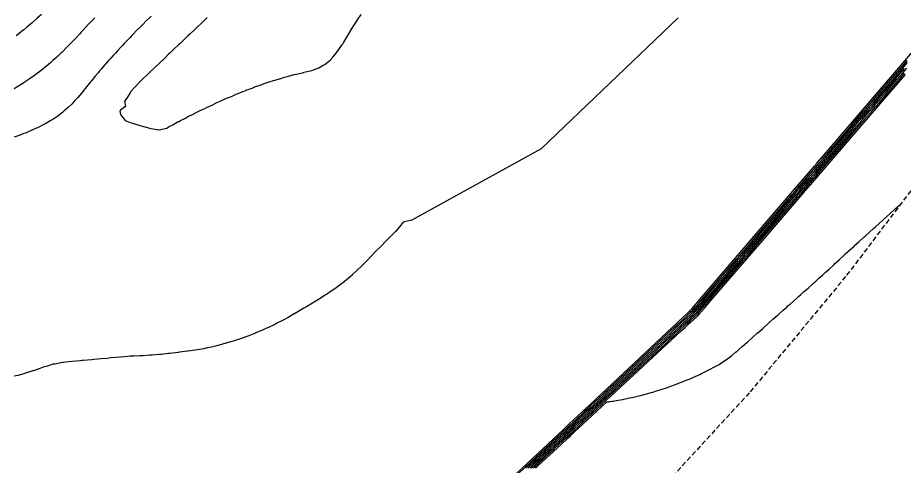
# Model space of a CAD drawing. Extents: x 6012137 to 6013842, y 2108997 to 2110704.
# Drawn here: x 6013248.1 to 6013339.9, y 2110079.8 to 2110126.3 of the extents above; entities that cross this region are included whole.
import ezdxf

# ---------------------------------------------------------------- set-up
doc = ezdxf.new("R2010")
doc.units = 0
doc.linetypes.add('HIDDENX2', pattern=[0.75, 0.5, -0.25])
doc.layers.get('0').update_dxf_attribs({"linetype": 'CONTINUOUS'})

msp = doc.modelspace()

# ---------------------------------------------------------------- linework, layer by layer
at = {"color": 6, "linetype": 'CONTINUOUS', "flags": 128}
for points in [[(6013261.868, 2110126.418), (6013261.681, 2110126.238), (6013261.361, 2110125.925), (6013261.04, 2110125.606), (6013260.859, 2110125.427), (6013260.681, 2110125.249), (6013260.36, 2110124.926), (6013260.049, 2110124.606), (6013259.866, 2110124.42), (6013259.681, 2110124.226), (6013259.376, 2110123.911), (6013259.089, 2110123.606), (6013258.89, 2110123.397), (6013258.681, 2110123.17), (6013258.407, 2110122.879), (6013258.16, 2110122.606), (6013257.93, 2110122.357), (6013257.681, 2110122.076), (6013257.457, 2110121.83), (6013257.261, 2110121.606), (6013256.988, 2110121.298), (6013256.681, 2110120.935), (6013256.527, 2110120.759), (6013256.399, 2110120.606), (6013256.071, 2110120.216), (6013255.681, 2110119.728), (6013255.579, 2110119.606), (6013255.171, 2110119.097), (6013254.778, 2110118.606), (6013254.681, 2110118.475), (6013254.282, 2110118.005), (6013253.912, 2110117.606), (6013253.806, 2110117.481), (6013253.681, 2110117.35), (6013253.305, 2110116.982), (6013252.862, 2110116.606), (6013252.768, 2110116.518), (6013252.681, 2110116.45), (6013252.207, 2110116.08), (6013251.681, 2110115.737), (6013251.602, 2110115.684), (6013251.466, 2110115.606), (6013250.977, 2110115.31), (6013250.681, 2110115.163), (6013250.319, 2110114.968), (6013249.681, 2110114.678), (6013249.632, 2110114.654), (6013249.519, 2110114.606), (6013248.932, 2110114.355), (6013248.681, 2110114.263), (6013248.213, 2110114.074), (6013247.681, 2110113.886)], [(6013250.503, 2110126.606), (6013250.076, 2110126.211), (6013249.681, 2110125.859), (6013249.546, 2110125.74), (6013249.388, 2110125.606), (6013249.008, 2110125.279), (6013248.681, 2110125.011), (6013248.458, 2110124.828), (6013248.173, 2110124.606), (6013247.899, 2110124.388)], [(6013267.681, 2110126.286), (6013267.332, 2110125.954), (6013266.965, 2110125.606), (6013266.681, 2110125.335), (6013266.307, 2110124.979), (6013265.914, 2110124.606), (6013265.681, 2110124.383), (6013265.282, 2110124.004), (6013264.864, 2110123.606), (6013264.681, 2110123.431), (6013264.258, 2110123.029), (6013263.814, 2110122.606), (6013263.681, 2110122.479), (6013263.233, 2110122.053), (6013262.763, 2110121.606), (6013262.681, 2110121.527), (6013262.208, 2110121.078), (6013261.713, 2110120.606), (6013260.835, 2110119.761), (6013260.681, 2110119.611), (6013260.678, 2110119.609), (6013260.675, 2110119.606), (6013260.613, 2110119.539), (6013259.72, 2110118.576), (6013259.681, 2110118.497), (6013259.348, 2110117.939), (6013259.115, 2110117.606), (6013259.203, 2110117.084), (6013258.681, 2110116.694), (6013258.653, 2110116.634), (6013258.635, 2110116.606), (6013258.681, 2110116.237), (6013259.164, 2110115.606), (6013259.681, 2110115.42), (6013259.93, 2110115.356), (6013260.681, 2110115.098), (6013261.36, 2110114.926), (6013261.681, 2110114.811), (6013262.642, 2110114.645), (6013262.681, 2110114.637), (6013263.477, 2110114.81), (6013263.681, 2110114.957), (6013264.121, 2110115.165), (6013264.681, 2110115.496), (6013264.761, 2110115.526), (6013264.923, 2110115.606), (6013265.424, 2110115.862), (6013265.681, 2110116.023), (6013266.088, 2110116.198), (6013266.681, 2110116.518), (6013266.746, 2110116.541), (6013266.886, 2110116.606), (6013267.425, 2110116.862), (6013267.681, 2110117.009), (6013268.105, 2110117.181), (6013268.681, 2110117.469), (6013269.015, 2110117.606), (6013269.681, 2110117.919), (6013270.178, 2110118.109), (6013270.681, 2110118.343), (6013270.879, 2110118.408), (6013271.366, 2110118.606), (6013271.589, 2110118.698), (6013271.681, 2110118.743), (6013272.317, 2110118.97), (6013272.681, 2110119.126), (6013273.048, 2110119.239), (6013273.681, 2110119.476), (6013273.784, 2110119.502), (6013274.105, 2110119.606), (6013274.539, 2110119.748), (6013274.681, 2110119.803), (6013275.309, 2110119.977), (6013275.681, 2110120.103), (6013276.089, 2110120.198), (6013276.681, 2110120.371), (6013276.878, 2110120.409), (6013277.673, 2110120.606), (6013277.679, 2110120.608), (6013277.681, 2110120.608), (6013278.49, 2110120.796), (6013278.681, 2110120.872), (6013279.222, 2110121.064), (6013279.681, 2110121.333), (6013279.855, 2110121.432), (6013280.055, 2110121.606), (6013280.406, 2110121.881), (6013280.681, 2110122.179), (6013280.881, 2110122.406), (6013281.021, 2110122.606), (6013281.314, 2110122.973), (6013281.681, 2110123.513), (6013281.735, 2110123.606), (6013281.811, 2110123.736), (6013282.323, 2110124.606), (6013282.681, 2110125.183), (6013282.841, 2110125.445), (6013282.945, 2110125.606), (6013283.239, 2110126.047), (6013283.629, 2110126.606)], [(6013256.02, 2110126.266), (6013255.681, 2110125.906), (6013255.396, 2110125.606), (6013254.681, 2110124.836), (6013254.569, 2110124.717), (6013254.466, 2110124.606), (6013254.09, 2110124.197), (6013253.681, 2110123.756), (6013253.607, 2110123.68), (6013253.533, 2110123.606), (6013253.112, 2110123.174), (6013252.681, 2110122.746), (6013252.609, 2110122.677), (6013252.532, 2110122.606), (6013252.095, 2110122.192), (6013251.681, 2110121.817), (6013251.569, 2110121.718), (6013251.435, 2110121.606), (6013251.031, 2110121.256), (6013250.681, 2110120.971), (6013250.478, 2110120.808), (6013250.21, 2110120.606), (6013249.912, 2110120.374), (6013249.681, 2110120.207), (6013249.331, 2110119.955), (6013248.807, 2110119.606), (6013248.732, 2110119.555), (6013248.681, 2110119.523), (6013248.121, 2110119.166), (6013247.681, 2110118.909)], [(6013316.456, 2110126.263), (6013316.456, 2110126.263), (6013302.276, 2110112.699), (6013302.276, 2110112.699), (6013302.276, 2110112.699), (6013302.276, 2110112.699), (6013302.276, 2110112.699), (6013302.276, 2110112.699), (6013302.276, 2110112.699), (6013302.276, 2110112.699), (6013302.276, 2110112.699), (6013302.276, 2110112.699), (6013302.276, 2110112.699), (6013302.276, 2110112.699)], [(6013292.878, 2110072.651), (6013304.563, 2110083.611), (6013304.607, 2110083.652), (6013304.681, 2110083.721), (6013304.82, 2110083.851), (6013304.882, 2110083.909), (6013305.17, 2110084.179), (6013306.513, 2110085.439), (6013306.681, 2110085.596), (6013306.692, 2110085.606), (6013306.705, 2110085.618), (6013306.72, 2110085.632), (6013306.738, 2110085.649), (6013306.76, 2110085.669), (6013306.786, 2110085.694), (6013306.818, 2110085.724), (6013317.507, 2110095.748), (6013317.542, 2110095.78), (6013317.587, 2110095.822), (6013317.649, 2110095.879), (6013317.734, 2110095.959), (6013317.765, 2110095.989), (6013317.816, 2110096.049), (6013317.858, 2110096.097), (6013319.068, 2110097.507), (6013328.53, 2110108.529), (6013330.098, 2110110.355), (6013330.548, 2110110.879), (6013330.681, 2110111.034), (6013330.745, 2110111.108), (6013330.783, 2110111.152), (6013331.965, 2110112.53), (6013340.75, 2110122.763)], [(6013298.285, 2110077.538), (6013302.792, 2110081.765), (6013303.103, 2110082.054), (6013303.502, 2110082.428), (6013303.681, 2110082.595), (6013303.693, 2110082.606), (6013304.681, 2110083.532), (6013304.723, 2110083.571), (6013304.76, 2110083.606), (6013305.026, 2110083.855), (6013305.681, 2110084.469), (6013305.828, 2110084.606), (6013306.681, 2110085.405), (6013306.897, 2110085.606), (6013307.147, 2110085.839), (6013307.441, 2110086.113), (6013307.787, 2110086.436), (6013308.202, 2110086.823), (6013308.705, 2110087.293), (6013309.325, 2110087.873), (6013316.109, 2110094.234), (6013316.353, 2110094.461), (6013316.672, 2110094.758), (6013317.1, 2110095.157), (6013317.697, 2110095.715), (6013317.915, 2110095.926), (6013318.274, 2110096.344), (6013318.566, 2110096.683), (6013321.907, 2110100.575), (6013322.291, 2110101.022), (6013322.524, 2110101.293), (6013322.681, 2110101.475), (6013322.793, 2110101.606), (6013323.478, 2110102.404), (6013324.626, 2110103.741), (6013327.002, 2110106.508), (6013327.831, 2110107.473), (6013328.253, 2110107.964), (6013328.509, 2110108.262), (6013328.681, 2110108.462), (6013328.744, 2110108.536), (6013328.804, 2110108.606), (6013329.552, 2110109.478), (6013329.75, 2110109.709), (6013330.681, 2110110.792), (6013331.129, 2110111.313), (6013331.394, 2110111.621), (6013334.21, 2110114.9), (6013334.491, 2110115.228), (6013334.681, 2110115.448), (6013334.817, 2110115.606), (6013335.646, 2110116.572), (6013335.841, 2110116.798), (6013338.683, 2110120.109), (6013339.671, 2110121.26), (6013340.173, 2110121.845)], [(6013300.684, 2110079.606), (6013301.681, 2110080.538), (6013301.754, 2110080.606), (6013302.681, 2110081.473), (6013302.824, 2110081.606), (6013303.681, 2110082.409), (6013303.893, 2110082.606), (6013304.681, 2110083.344), (6013304.831, 2110083.484), (6013304.962, 2110083.606), (6013305.169, 2110083.8), (6013305.681, 2110084.279), (6013306.032, 2110084.606), (6013306.681, 2110085.214), (6013307.102, 2110085.606), (6013307.59, 2110086.061), (6013308.161, 2110086.593), (6013308.837, 2110087.223), (6013309.644, 2110087.977), (6013310.624, 2110088.892), (6013311.833, 2110090.022), (6013314.711, 2110092.721), (6013315.165, 2110093.143), (6013315.756, 2110093.694), (6013315.94, 2110093.865), (6013316.733, 2110094.606), (6013317.681, 2110095.492), (6013317.777, 2110095.581), (6013317.799, 2110095.606), (6013318.065, 2110095.864), (6013318.681, 2110096.579), (6013318.845, 2110096.77), (6013319.274, 2110097.269), (6013320.493, 2110098.69), (6013321.579, 2110099.954), (6013322.238, 2110100.721), (6013322.681, 2110101.236), (6013322.999, 2110101.606), (6013323.681, 2110102.4), (6013323.858, 2110102.606), (6013324.681, 2110103.564), (6013324.94, 2110103.866), (6013326.403, 2110105.569), (6013327.534, 2110106.886), (6013328.22, 2110107.684), (6013328.681, 2110108.221), (6013328.851, 2110108.419), (6013329.011, 2110108.606), (6013329.681, 2110109.385), (6013329.87, 2110109.606), (6013330.681, 2110110.549), (6013331.031, 2110110.956), (6013331.513, 2110111.517), (6013332.005, 2110112.089), (6013333.484, 2110113.81), (6013334.199, 2110114.643), (6013334.681, 2110115.203), (6013335.026, 2110115.606), (6013335.681, 2110116.367), (6013335.886, 2110116.606), (6013336.681, 2110117.531), (6013337.139, 2110118.065), (6013338.21, 2110119.312), (6013339.438, 2110120.743), (6013340.182, 2110121.609)], [(6013300.88, 2110079.606), (6013301.681, 2110080.355), (6013301.951, 2110080.606), (6013302.681, 2110081.289), (6013303.022, 2110081.606), (6013303.681, 2110082.222), (6013304.094, 2110082.606), (6013304.681, 2110083.156), (6013304.938, 2110083.396), (6013305.164, 2110083.606), (6013305.313, 2110083.746), (6013305.681, 2110084.09), (6013306.235, 2110084.606), (6013306.681, 2110085.024), (6013307.307, 2110085.606), (6013308.033, 2110086.282), (6013308.882, 2110087.074), (6013309.886, 2110088.01), (6013311.086, 2110089.131), (6013312.543, 2110090.491), (6013312.895, 2110090.821), (6013313.979, 2110091.83), (6013315.141, 2110092.913), (6013316.119, 2110093.825), (6013316.955, 2110094.606), (6013317.681, 2110095.284), (6013317.951, 2110095.534), (6013318.014, 2110095.606), (6013318.215, 2110095.801), (6013318.681, 2110096.342), (6013319.56, 2110097.365), (6013320.299, 2110098.225), (6013320.867, 2110098.886), (6013321.952, 2110100.148), (6013322.681, 2110100.997), (6013323.204, 2110101.606), (6013323.681, 2110102.16), (6013324.064, 2110102.606), (6013324.681, 2110103.324), (6013325.539, 2110104.323), (6013326.407, 2110105.332), (6013326.815, 2110105.807), (6013327.931, 2110107.107), (6013328.681, 2110107.979), (6013328.958, 2110108.302), (6013329.219, 2110108.606), (6013329.681, 2110109.144), (6013330.078, 2110109.606), (6013330.681, 2110110.307), (6013331.517, 2110111.28), (6013332.523, 2110112.449), (6013332.616, 2110112.557), (6013332.757, 2110112.721), (6013333.907, 2110114.059), (6013334.681, 2110114.959), (6013335.236, 2110115.606), (6013335.681, 2110116.123), (6013336.096, 2110116.606), (6013336.681, 2110117.287), (6013337.494, 2110118.233), (6013338.633, 2110119.558), (6013338.704, 2110119.641), (6013339.887, 2110121.02)], [(6013301.075, 2110079.606), (6013301.681, 2110080.172), (6013302.148, 2110080.606), (6013302.681, 2110081.104), (6013303.221, 2110081.606), (6013303.681, 2110082.036), (6013304.294, 2110082.606), (6013304.681, 2110082.968), (6013305.046, 2110083.309), (6013305.366, 2110083.606), (6013305.456, 2110083.691), (6013305.681, 2110083.901), (6013306.439, 2110084.606), (6013306.681, 2110084.833), (6013307.512, 2110085.606), (6013308.475, 2110086.503), (6013309.603, 2110087.554), (6013309.988, 2110087.914), (6013311.358, 2110089.186), (6013312.917, 2110090.636), (6013314.133, 2110091.768), (6013315.112, 2110092.68), (6013315.919, 2110093.432), (6013316.597, 2110094.064), (6013317.177, 2110094.606), (6013317.681, 2110095.076), (6013318.125, 2110095.488), (6013318.228, 2110095.606), (6013318.365, 2110095.738), (6013318.681, 2110096.105), (6013319.277, 2110096.799), (6013320.161, 2110097.827), (6013321.608, 2110099.509), (6013321.616, 2110099.519), (6013321.757, 2110099.682), (6013322.681, 2110100.757), (6013323.41, 2110101.606), (6013323.681, 2110101.921), (6013324.269, 2110102.606), (6013324.681, 2110103.084), (6013325.253, 2110103.75), (6013326.102, 2110104.738), (6013327.492, 2110106.355), (6013327.768, 2110106.676), (6013327.878, 2110106.803), (6013328.681, 2110107.738), (6013329.065, 2110108.185), (6013329.426, 2110108.606), (6013329.681, 2110108.902), (6013330.286, 2110109.606), (6013330.681, 2110110.065), (6013331.228, 2110110.701), (6013332.039, 2110111.644), (6013333.363, 2110113.182), (6013334.015, 2110113.941), (6013334.681, 2110114.715), (6013335.446, 2110115.606), (6013335.681, 2110115.879), (6013336.306, 2110116.606), (6013336.681, 2110117.042), (6013337.202, 2110117.649), (6013337.977, 2110118.551), (6013339.101, 2110119.858), (6013339.727, 2110120.587), (6013340.121, 2110121.047)], [(6013301.271, 2110079.606), (6013301.681, 2110079.989), (6013302.345, 2110080.606), (6013302.681, 2110080.92), (6013303.42, 2110081.606), (6013303.681, 2110081.85), (6013304.494, 2110082.606), (6013304.681, 2110082.781), (6013305.153, 2110083.221), (6013305.567, 2110083.606), (6013305.6, 2110083.637), (6013305.681, 2110083.712), (6013306.642, 2110084.606), (6013306.681, 2110084.642), (6013307.2, 2110085.125), (6013307.511, 2110085.415), (6013308.034, 2110085.904), (6013308.441, 2110086.284), (6013312.988, 2110090.5), (6013314.148, 2110091.578), (6013315.019, 2110092.388), (6013315.699, 2110093.021), (6013316.246, 2110093.53), (6013316.696, 2110093.95), (6013317.075, 2110094.303), (6013317.399, 2110094.606), (6013317.681, 2110094.869), (6013318.299, 2110095.442), (6013318.443, 2110095.606), (6013318.515, 2110095.675), (6013318.681, 2110095.868), (6013318.994, 2110096.232), (6013319.458, 2110096.772), (6013320.218, 2110097.655), (6013320.386, 2110097.852), (6013321.863, 2110099.569), (6013323.219, 2110101.144), (6013323.616, 2110101.606), (6013323.681, 2110101.682), (6013324.475, 2110102.606), (6013324.681, 2110102.845), (6013324.966, 2110103.177), (6013325.39, 2110103.67), (6013326.085, 2110104.478), (6013328.423, 2110107.196), (6013328.84, 2110107.681), (6013329.172, 2110108.068), (6013329.634, 2110108.606), (6013329.681, 2110108.66), (6013330.494, 2110109.606), (6013330.681, 2110109.823), (6013330.939, 2110110.123), (6013331.322, 2110110.568), (6013331.947, 2110111.294), (6013333.15, 2110112.693), (6013335.508, 2110115.433), (6013335.656, 2110115.606), (6013335.681, 2110115.634), (6013336.516, 2110116.606), (6013336.681, 2110116.798), (6013336.91, 2110117.065), (6013337.251, 2110117.462), (6013339.536, 2110120.118), (6013339.883, 2110120.523)], [(6013301.467, 2110079.606), (6013301.681, 2110079.806), (6013302.543, 2110080.606), (6013302.681, 2110080.735), (6013303.619, 2110081.606), (6013303.681, 2110081.664), (6013304.495, 2110082.421), (6013304.72, 2110082.63), (6013305.261, 2110083.133), (6013305.603, 2110083.451), (6013306.159, 2110083.969), (6013306.545, 2110084.328), (6013306.83, 2110084.595), (6013307.052, 2110084.802), (6013316.695, 2110093.743), (6013316.938, 2110093.97), (6013317.121, 2110094.14), (6013317.264, 2110094.273), (6013317.379, 2110094.38), (6013317.474, 2110094.468), (6013317.553, 2110094.542), (6013317.621, 2110094.606), (6013317.681, 2110094.661), (6013318.474, 2110095.396), (6013318.658, 2110095.606), (6013318.665, 2110095.613), (6013318.681, 2110095.631), (6013318.71, 2110095.666), (6013318.755, 2110095.717), (6013318.827, 2110095.801), (6013319.156, 2110096.184), (6013319.64, 2110096.746), (6013320.686, 2110097.962), (6013324.647, 2110102.566), (6013324.714, 2110102.645), (6013329.078, 2110107.717), (6013329.19, 2110107.847), (6013329.279, 2110107.951), (6013329.435, 2110108.132), (6013330.376, 2110109.227), (6013333.964, 2110113.396), (6013338.257, 2110118.386), (6013339.971, 2110120.378)], [(6013288.825, 2110105.277), (6013288.825, 2110105.277), (6013288.825, 2110105.277), (6013288.825, 2110105.277), (6013302.276, 2110112.699), (6013302.276, 2110112.699), (6013302.276, 2110112.699), (6013302.276, 2110112.699)], [(6013301.681, 2110079.623), (6013301.919, 2110079.844), (6013304.318, 2110082.07), (6013305.01, 2110082.713), (6013305.28, 2110082.963), (6013305.369, 2110083.046), (6013305.425, 2110083.098), (6013305.516, 2110083.183), (6013305.579, 2110083.242), (6013305.626, 2110083.286), (6013305.663, 2110083.319), (6013307.984, 2110085.472), (6013309.032, 2110086.443), (6013309.036, 2110086.444), (6013309.07, 2110086.454), (6013309.111, 2110086.464), (6013309.16, 2110086.474), (6013309.221, 2110086.485), (6013309.302, 2110086.497), (6013309.415, 2110086.511), (6013309.589, 2110086.529), (6013309.605, 2110086.531), (6013309.681, 2110086.542), (6013309.734, 2110086.552), (6013310.03, 2110086.606), (6013310.681, 2110086.721), (6013311.413, 2110086.873), (6013311.681, 2110086.928), (6013312.227, 2110087.06), (6013312.681, 2110087.168), (6013313.024, 2110087.262), (6013313.681, 2110087.441), (6013313.806, 2110087.481), (6013314.21, 2110087.606), (6013314.572, 2110087.715), (6013314.681, 2110087.747), (6013315.322, 2110087.964), (6013315.681, 2110088.084), (6013316.059, 2110088.228), (6013316.681, 2110088.46), (6013316.783, 2110088.504), (6013317.027, 2110088.606), (6013317.492, 2110088.795), (6013317.681, 2110088.87), (6013318.188, 2110089.099), (6013318.681, 2110089.318), (6013318.873, 2110089.414), (6013319.261, 2110089.606), (6013319.545, 2110089.742), (6013319.681, 2110089.807), (6013320.201, 2110090.085), (6013320.681, 2110090.352), (6013320.837, 2110090.45), (6013321.067, 2110090.606), (6013321.437, 2110090.849), (6013321.681, 2110091.027), (6013322.005, 2110091.281), (6013322.388, 2110091.606), (6013322.547, 2110091.739), (6013322.681, 2110091.855), (6013323.082, 2110092.204), (6013323.544, 2110092.606), (6013323.616, 2110092.67), (6013323.681, 2110092.727), (6013324.147, 2110093.14), (6013324.674, 2110093.606), (6013324.677, 2110093.609), (6013324.681, 2110093.612), (6013325.205, 2110094.082), (6013325.681, 2110094.505), (6013325.734, 2110094.553), (6013325.795, 2110094.606), (6013326.261, 2110095.026), (6013326.681, 2110095.4), (6013326.789, 2110095.497), (6013326.913, 2110095.606), (6013327.316, 2110095.97), (6013327.681, 2110096.295), (6013327.845, 2110096.442), (6013328.032, 2110096.606), (6013328.373, 2110096.914), (6013328.681, 2110097.188), (6013328.901, 2110097.385), (6013329.152, 2110097.606), (6013329.43, 2110097.856), (6013329.681, 2110098.08), (6013329.958, 2110098.328), (6013330.275, 2110098.606), (6013330.488, 2110098.799), (6013330.681, 2110098.972), (6013331.015, 2110099.271), (6013331.393, 2110099.606), (6013331.543, 2110099.743), (6013331.681, 2110099.869), (6013332.066, 2110100.22), (6013332.481, 2110100.606), (6013332.583, 2110100.703), (6013332.681, 2110100.796), (6013333.098, 2110101.189), (6013333.552, 2110101.606), (6013333.619, 2110101.668), (6013333.681, 2110101.724), (6013334.144, 2110102.143), (6013334.656, 2110102.606), (6013334.669, 2110102.617), (6013334.681, 2110102.628), (6013335.194, 2110103.092), (6013335.681, 2110103.531), (6013335.763, 2110103.606), (6013336.245, 2110104.041), (6013336.681, 2110104.435), (6013336.87, 2110104.606), (6013337.296, 2110104.991), (6013337.681, 2110105.338), (6013338.349, 2110105.942), (6013338.909, 2110106.449), (6013339.384, 2110106.878), (6013339.46, 2110106.946), (6013339.5, 2110106.982)], [(6013288.825, 2110105.277), (6013287.961, 2110105.074), (6013287.961, 2110105.074), (6013287.599, 2110104.606), (6013287.154, 2110104.133), (6013286.681, 2110103.642), (6013286.648, 2110103.606), (6013286.171, 2110103.116), (6013285.681, 2110102.612), (6013285.677, 2110102.609), (6013285.674, 2110102.606), (6013285.183, 2110102.104), (6013284.696, 2110101.606), (6013284.688, 2110101.598), (6013284.681, 2110101.591), (6013284.193, 2110101.093), (6013283.71, 2110100.606), (6013283.695, 2110100.591), (6013283.681, 2110100.577), (6013283.189, 2110100.097), (6013282.681, 2110099.619), (6013282.667, 2110099.606), (6013281.681, 2110098.781), (6013281.585, 2110098.702), (6013281.457, 2110098.606), (6013281.013, 2110098.274), (6013280.681, 2110098.047), (6013280.422, 2110097.864), (6013280.02, 2110097.606), (6013279.815, 2110097.472), (6013279.681, 2110097.39), (6013279.2, 2110097.087), (6013278.681, 2110096.772), (6013278.579, 2110096.708), (6013278.41, 2110096.606), (6013277.958, 2110096.329), (6013277.681, 2110096.167), (6013277.332, 2110095.955), (6013276.729, 2110095.606), (6013276.699, 2110095.588), (6013276.681, 2110095.578), (6013276.065, 2110095.222), (6013275.681, 2110095.017), (6013275.416, 2110094.871), (6013274.891, 2110094.606), (6013274.752, 2110094.534), (6013274.681, 2110094.501), (6013274.08, 2110094.207), (6013273.681, 2110094.03), (6013273.39, 2110093.896), (6013272.69, 2110093.606), (6013272.683, 2110093.603), (6013272.681, 2110093.602), (6013271.969, 2110093.317), (6013271.681, 2110093.215), (6013271.237, 2110093.05), (6013270.681, 2110092.867), (6013270.486, 2110092.8), (6013269.839, 2110092.606), (6013269.718, 2110092.568), (6013269.681, 2110092.558), (6013269.617, 2110092.543), (6013268.681, 2110092.288), (6013268.134, 2110092.153), (6013267.681, 2110092.058), (6013267.307, 2110091.979), (6013266.681, 2110091.871), (6013266.457, 2110091.83), (6013265.681, 2110091.722), (6013265.582, 2110091.705), (6013264.795, 2110091.606), (6013264.694, 2110091.593), (6013264.681, 2110091.591), (6013263.801, 2110091.485), (6013263.681, 2110091.477), (6013262.895, 2110091.392), (6013262.681, 2110091.379), (6013261.974, 2110091.313), (6013261.681, 2110091.3), (6013261.037, 2110091.25), (6013260.681, 2110091.241), (6013260.091, 2110091.196), (6013259.681, 2110091.188), (6013259.152, 2110091.135), (6013258.681, 2110091.117), (6013258.227, 2110091.059), (6013257.681, 2110091.026), (6013257.31, 2110090.977), (6013256.681, 2110090.929), (6013255.944, 2110090.869), (6013255.681, 2110090.836), (6013254.839, 2110090.764), (6013254.681, 2110090.744), (6013254.561, 2110090.726), (6013253.681, 2110090.648), (6013253.645, 2110090.642), (6013253.306, 2110090.606), (6013252.745, 2110090.542), (6013252.681, 2110090.539), (6013251.895, 2110090.392), (6013251.681, 2110090.37), (6013251.123, 2110090.163), (6013250.681, 2110090.049), (6013250.357, 2110089.93), (6013249.681, 2110089.696), (6013249.613, 2110089.673), (6013249.396, 2110089.606), (6013248.852, 2110089.434), (6013248.681, 2110089.384), (6013248.072, 2110089.214), (6013247.681, 2110089.117)]]:
    msp.add_lwpolyline(points, dxfattribs=at)
at = {"color": 2, "linetype": 'HIDDENX2'}
msp.add_polyline3d([(6013422.681, 2110224.606, 8.223), (6013415.681, 2110214.606, 8.153), (6013410.681, 2110207.606, 8.106), (6013405.681, 2110200.606, 8.058), (6013398.681, 2110190.606, 7.988), (6013388.86, 2110176.093, 7.835), (6013381.882, 2110165.589, 7.708), (6013374.861, 2110155.64, 7.718), (6013367.841, 2110145.69, 7.727), (6013360.731, 2110135.649, 7.573), (6013353.622, 2110125.608, 7.42), (6013343.705, 2110112.528, 7.265), (6013333.787, 2110099.447, 7.111), (6013323.805, 2110087.397, 6.964), (6013315.027, 2110077.84, 6.856), (6013306.25, 2110068.284, 6.748), (6013297.853, 2110059.008, 6.664), (6013289.456, 2110049.732, 6.581), (6013280.62, 2110040.977, 6.501), (6013271.785, 2110032.222, 6.421)], dxfattribs=at)

doc.saveas('drawing.dxf')
